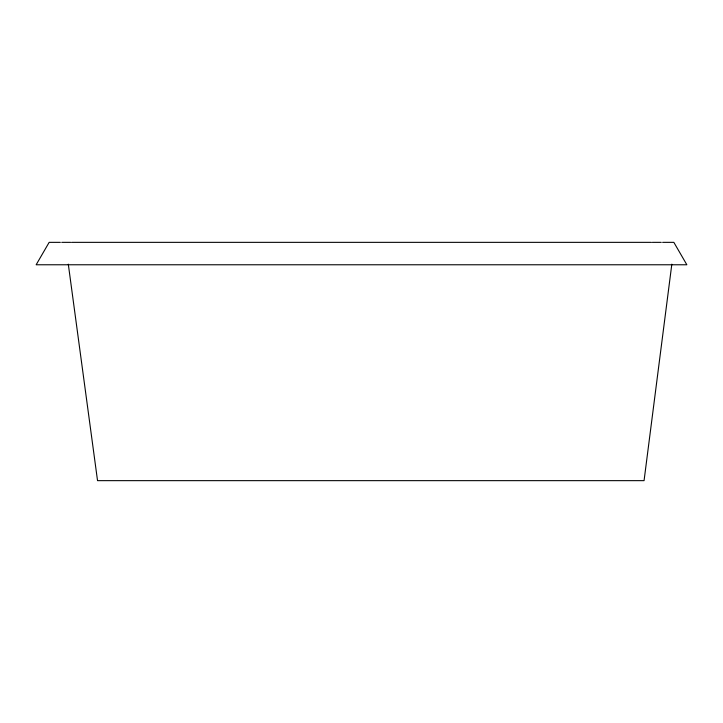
<?xml version="1.0" encoding="UTF-8"?>
<svg xmlns="http://www.w3.org/2000/svg" width="723" height="723" viewBox="0 0 723 723"><rect width="100%" height="100%" fill="white"/><g stroke="black" fill="none" stroke-linecap="round" stroke-linejoin="round"><path stroke-width="1.08" d="M671.83 264.175L644.066 480.65L97.533 480.65L68.305 264.175M60.37 242.35L49.155 242.35L36.15 264.772L686.85 264.772L673.845 242.35L662.63 242.35M61.744 242.35L70.673 242.35M71.586 242.35L651.414 242.35M652.327 242.35L661.256 242.35"/></g></svg>
